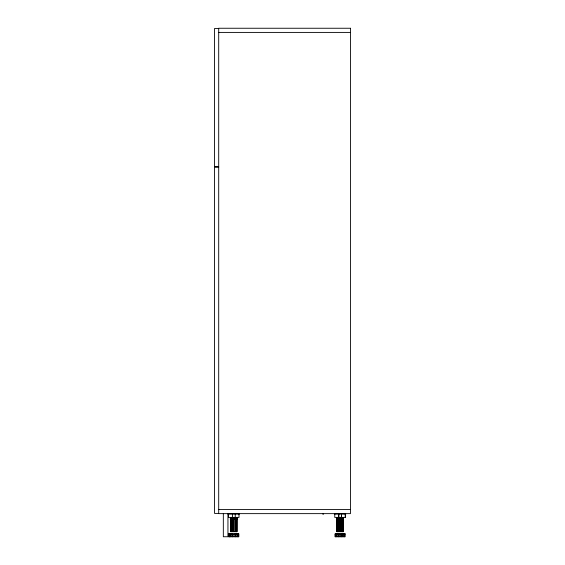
<?xml version="1.0" encoding="UTF-8"?>
<svg xmlns="http://www.w3.org/2000/svg" width="565" height="565" viewBox="0 0 565 565"><rect width="100%" height="100%" fill="white"/><g stroke="black" fill="none" stroke-linecap="round" stroke-linejoin="round"><path stroke-width="0.85" d="M218.704 28.483L214.545 28.483L214.545 166.703L218.704 166.703M218.704 32.41L350.455 32.41M218.704 167.162L214.545 167.162L214.545 513.408L218.704 513.408M218.704 509.475L350.455 509.475M227.949 514.079L239.511 514.079M322.735 514.101L323.639 514.101M334.275 514.079L345.829 514.079M230.245 518.811L237.215 518.811M336.571 518.811L343.534 518.811M230.245 519.256L237.215 519.256M336.571 519.256L343.534 519.256M228.896 534.095L231.707 534.095M233.303 534.095L231.975 534.095L231.975 536.75M234.729 534.095L238.494 534.095M335.222 534.095L338.032 534.095M339.629 534.095L338.294 534.095L338.294 536.75M341.055 534.095L344.812 534.095M228.783 536.75L238.833 536.75L238.833 533.876L228.783 533.876L228.896 536.75M345.342 514.079L345.342 517.399L334.763 517.399L334.763 514.079M345.293 514.079L345.293 517.399M344.601 534.095L344.601 536.75M344.233 534.095L344.233 536.75M343.682 533.876L343.682 536.75M343.322 517.399L343.322 531.665L336.782 531.665L336.782 517.399M343.075 517.399L343.075 531.665M342.891 517.399L342.891 531.665M342.489 534.095L342.489 536.75M342.369 517.399L342.369 531.665M342.185 517.399L342.185 531.665M341.839 534.095L341.839 536.75M341.698 534.095L341.698 536.75M341.302 516.601L341.302 531.665M340.504 533.876L340.504 536.75M340.052 517.399L340.052 531.665M340.01 517.399L340.01 531.665M339.233 534.095L339.233 536.75M338.922 517.399L338.922 531.665M338.802 531.665L338.746 514.079L338.725 517.399M338.689 534.095L338.689 536.75M337.863 517.399L337.863 531.665M337.743 517.399L337.743 531.665M337.241 517.399L337.241 531.665M337.121 533.876L337.121 536.75M336.994 517.399L337.03 531.665M336.366 534.095L336.366 536.75M335.864 534.095L335.864 536.75M335.292 534.095L335.292 536.75M238.967 514.079L239.023 517.399L228.437 517.399L228.437 514.079M238.282 534.095L238.282 536.75M237.914 534.095L237.914 536.75M237.357 533.876L237.357 536.75M237.003 517.399L237.003 531.665L230.456 531.665L230.456 517.399M236.573 517.399L236.573 531.665M236.537 517.399L236.537 531.665M236.17 534.095L236.17 536.75M236.043 517.399L236.043 531.665M235.859 517.399L235.859 531.665M235.52 534.095L235.52 536.75M235.379 534.095L235.379 536.75M235.245 514.079L235.217 517.399M234.941 517.399L234.984 531.665M234.185 533.876L234.185 536.75M233.733 517.399L233.733 531.665M233.691 517.399L233.691 531.665M232.914 534.095L232.914 536.75M232.596 517.399L232.596 531.665M232.476 531.665L232.399 514.079M232.363 534.095L232.363 536.75M231.537 517.399L231.537 531.665M231.417 517.399L231.417 531.665M230.795 533.876L230.795 536.75M230.711 517.399L230.675 531.665M230.04 534.095L230.04 536.75M229.538 534.095L229.538 536.75M229.079 533.876L229.079 536.75M228.973 534.095L228.973 536.75M227.949 513.634L227.949 536.75L223.33 536.75L223.33 513.634M350.455 28.25L218.704 28.25L218.704 513.634L350.455 513.634L350.455 28.25M345.159 533.876L335.109 533.876L335.109 536.75L345.159 536.75L345.159 533.876M341.571 517.399L341.571 514.079L341.543 517.399M236.784 531.665L236.784 517.399L236.749 531.665"/></g></svg>
